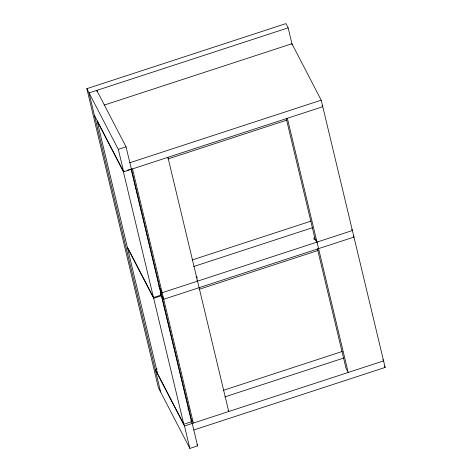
<?xml version="1.0" encoding="UTF-8"?>
<svg xmlns="http://www.w3.org/2000/svg" width="472" height="472" viewBox="0 0 472 472"><rect width="100%" height="100%" fill="white"/><g stroke="black" fill="none" stroke-linecap="round" stroke-linejoin="round"><path stroke-width="0.71" d="M190.889 420.847L192.234 423.443L197.603 445.869L189.862 448.4L158.403 387.713L86.854 88.677L285.943 23.6L288.144 27.848L292.262 45.058M288.144 27.848L89.055 92.925L160.604 391.961M104.105 105.132L291.944 43.737L321.202 100.176L385.146 367.44L193.803 429.98M86.854 88.677L118.313 149.364L126.053 146.833L131.422 169.259M129.853 162.722L321.202 100.176M131.098 169.041L161.235 295.006L153.494 297.537L127.257 246.921L97.114 120.956L123.351 171.566L124.643 171.147M127.222 170.303L130.449 169.247M94.424 115.351L123.676 171.79L322.765 106.719L322.093 105.421M167.926 158.975L286.911 120.083M192.092 259.995L311.083 221.102M193.662 266.532L312.647 227.646M160.456 294.923L161.855 294.463M153.671 298.286L161.412 295.755L191.555 421.72L183.809 424.251L157.577 373.641L127.434 247.67L153.671 298.286L183.809 424.251M199.113 289.336L318.098 250.443M157.17 368.897L155.235 369.529L184.493 425.974L189.862 448.4M223.285 390.356L342.271 351.463M187.756 409.023L189.154 408.563M224.849 396.899L343.834 358.006M184.493 425.974L383.583 360.897L382.91 359.599M351.717 229.239L352.389 230.537L162.15 292.717L158.787 286.233M353.286 235.782L353.959 237.08L163.719 299.26L160.173 292.428M384.473 366.142L385.146 367.44M314.794 237.858A1.404 0.802 -13.5 0 0 313.845 239.021A1.404 0.802 -13.5 0 0 315.55 239.316L316.995 242.107M196.966 280.032L197.544 281.153M126.053 146.833L96.795 90.394L97.132 91.792M228.106 410.298L228.737 411.513L167.92 157.329M160.563 293.708L161.235 295.006M160.74 294.457L161.412 295.755M196.93 444.571L197.603 445.869M287.371 118.289L348.188 372.467L345.988 368.219L317.379 248.644M315.55 239.316L315.862 240.62M286.197 118.336L315.267 239.817M132.526 168.899L193.343 423.077L191.142 418.829L131.352 168.947M118.313 149.364L123.676 171.79M123.351 171.566L153.494 297.537M196.057 276.781A1.404 0.802 -13.5 0 1 196.712 278.043"/></g></svg>
